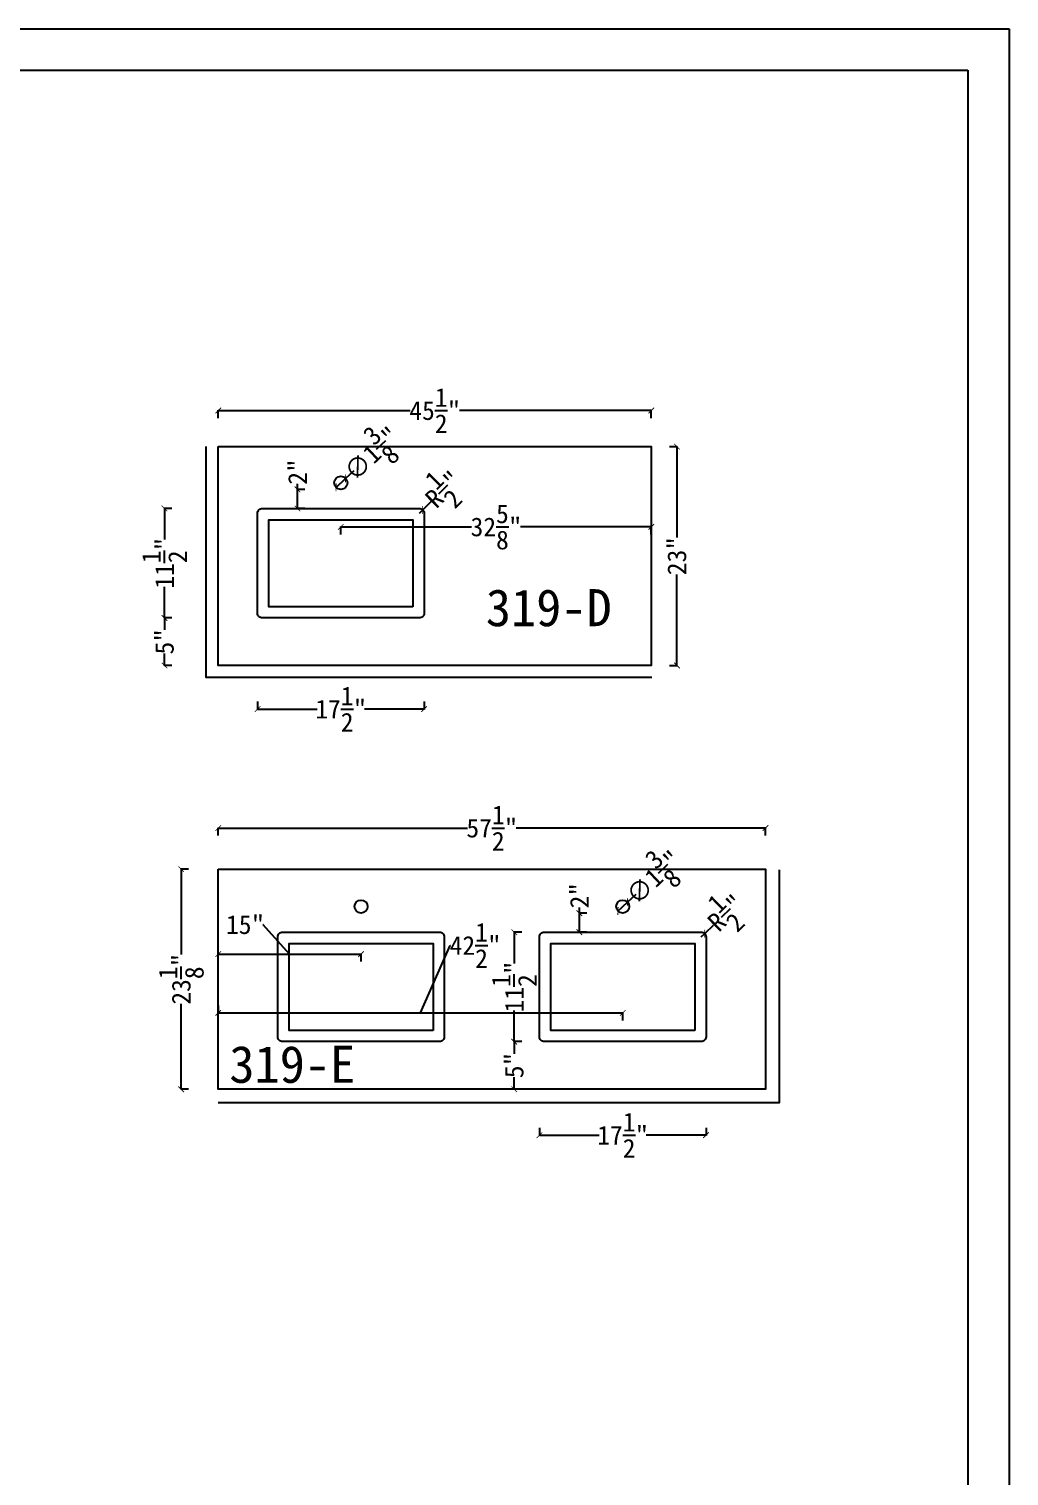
# Model space of a CAD drawing. Header units: millimetres. Extents: x 3183 to 64783, y -8707 to 2293.
# Drawn here: x 23667 to 26283, y -1568 to 2293 of the extents above; entities that cross this region are included whole.
import ezdxf

# ---------------------------------------------------------------- set-up
doc = ezdxf.new("R2010")
doc.units = ezdxf.units.MM
for name, color, linetype in [('大样', 3, 'Continuous'), ('标注', 1, 'Continuous'), ('框', 4, 'Continuous'), ('编号', 6, 'Continuous')]:
    doc.layers.add(name, color=color, linetype=linetype)
doc.styles.add('样式 1', font='NSimSun.ttf')
doc.linetypes.add('ZIGZAG', pattern='A,0.00254,-5.08,[131,ltypeshp.shx,S=5.08,R=0,X=-5.08,Y=0],-10.16,[131,ltypeshp.shx,S=5.08,R=180,X=5.08,Y=0],-5.08', length=20.32254)
doc.dimstyles.new('英寸', dxfattribs={"dimtxt": 50, "dimasz": 15, "dimexe": 1, "dimexo": 0.5, "dimtad": 0, "dimdec": 4, "dimlfac": 0.03937, "dimlunit": 5, "dimtxsty": '样式 1', "dimblk": 'ARCHTICK', "dimcen": 2.5, "dimclrt": 1, "dimadec": 0, "dimazin": 0, "dimtfac": 1, "dimtdec": 4, "dimtmove": 0, "dimatfit": 3, "dimfxl": 20, "dimfxlon": 1, "dimtolj": 1, "dimarcsym": 0})

# ---------------------------------------------------------------- blocks, each defined once
blk = doc.blocks.new('框')
at = {"layer": '框'}
for points in [[(16401.7, -391.7), (26401.7, -391.7), (26401.7, -7391.7), (16401.7, -7391.7)], [(16501.7, -491.7), (26301.7, -491.7), (26301.7, -7291.7), (16501.7, -7291.7)]]:
    blk.add_lwpolyline(points, close=True, dxfattribs=at)
at = {"layer": '框', "style": '样式 1'}
for tag, p in [('制图人：', (20840.1, -6764.8)), ('出图日期：', (22426.6, -6767.5)), ('图号：', (24401.3, -6776.7)), ('工程名称：', (19243.4, -6892.1)), ('车间确认：', (20840.1, -7012.5)), ('出货日期：', (22426.6, -7010.9)), ('工程编号：', (24384.7, -7131.5)), ('位置：', (19243.4, -7239.7)), ('确认：', (20840.1, -7240)), ('单位：', (22426.6, -7248.8))]:
    blk.add_attdef(tag, p, '', height=101.9, dxfattribs=at)
blk = doc.blocks.new('_ArchTick')
at = {"color": 0, "linetype": 'ByBlock', "const_width": 0.15}
blk.add_lwpolyline([(-0.5, -0.5), (0.5, 0.5)], dxfattribs=at)
blk = doc.blocks.new('*D180')
at = {"layer": 'Defpoints', "color": 0, "transparency": 16777216}
for p in [(24383.6, 1064), (24499.2, 1064), (24499.2, 1013.2)]:
    blk.add_point(p, dxfattribs=at)
at = {"layer": '标注', "color": 0, "lineweight": -2, "transparency": 16777216}
for p, q in [((24403.6, 1064), (24382.6, 1064)), ((24383.6, 1064), (24383.6, 1079)), ((24383.6, 1013.2), (24383.6, 1064)), ((24403.6, 1013.2), (24382.6, 1013.2))]:
    blk.add_line(p, q, dxfattribs=at)
at = {"layer": '标注', "color": 0, "lineweight": -2, "transparency": 16777216, "xscale": 15, "yscale": 15, "zscale": 15}
for p, rotation in [((24383.6, 1064), 90), ((24383.6, 1013.2), 270)]:
    blk.add_blockref('_ArchTick', p, dxfattribs=dict(at, rotation=rotation))
at = {"layer": '标注', "color": 1, "transparency": 16777216, "insert": (24383.6, 1110.6), "char_height": 50, "attachment_point": 5, "rotation": 90, "style": '样式 1'}
blk.add_mtext('\\A1;2"', dxfattribs=at)
blk = doc.blocks.new('*D181')
at = {"layer": 'Defpoints', "color": 0, "transparency": 16777216}
for p in [(24512, 1093.4), (24486.5, 1069.5)]:
    blk.add_point(p, dxfattribs=at)
at = {"layer": '标注', "color": 0, "lineweight": -2, "transparency": 16777216}
for p in [(24486.5, 1069.5), (24533.8, 1114)]:
    blk.add_line(p, (24512, 1093.4), dxfattribs=at)
at = {"layer": '标注', "color": 0, "lineweight": -2, "transparency": 16777216, "xscale": 15, "yscale": 15, "zscale": 15}
for p, rotation in [((24486.5, 1069.5), 43.22979644191792), ((24512, 1093.4), 223.2297964419179)]:
    blk.add_blockref('_ArchTick', p, dxfattribs=dict(at, rotation=rotation))
at = {"layer": '标注', "color": 1, "transparency": 16777216, "insert": (24582.1, 1159.4), "char_height": 50, "attachment_point": 5, "rotation": 43.2298, "style": '样式 1'}
blk.add_mtext('\\A1;∅1{\\H1x;\\S3/8;}"', dxfattribs=at)
blk = doc.blocks.new('*D182')
at = {"layer": 'Defpoints', "color": 0, "transparency": 16777216}
for p in [(25136, -66.5), (25251.7, -66.5), (25251.7, -117.3)]:
    blk.add_point(p, dxfattribs=at)
at = {"layer": '标注', "color": 0, "lineweight": -2, "transparency": 16777216}
for p, q in [((25156, -66.5), (25135, -66.5)), ((25136, -66.5), (25136, -51.5)), ((25136, -117.3), (25136, -66.5)), ((25156, -117.3), (25135, -117.3))]:
    blk.add_line(p, q, dxfattribs=at)
at = {"layer": '标注', "color": 0, "lineweight": -2, "transparency": 16777216, "xscale": 15, "yscale": 15, "zscale": 15}
for p, rotation in [((25136, -66.5), 90), ((25136, -117.3), 270)]:
    blk.add_blockref('_ArchTick', p, dxfattribs=dict(at, rotation=rotation))
at = {"layer": '标注', "color": 1, "transparency": 16777216, "insert": (25136, -19.9), "char_height": 50, "attachment_point": 5, "rotation": 90, "style": '样式 1'}
blk.add_mtext('\\A1;2"', dxfattribs=at)
blk = doc.blocks.new('*D183')
at = {"layer": 'Defpoints', "color": 0, "transparency": 16777216}
for p in [(25264.4, -37.1), (25239, -61)]:
    blk.add_point(p, dxfattribs=at)
at = {"layer": '标注', "color": 0, "lineweight": -2, "transparency": 16777216}
for p in [(25239, -61), (25286.3, -16.6)]:
    blk.add_line(p, (25264.4, -37.1), dxfattribs=at)
at = {"layer": '标注', "color": 0, "lineweight": -2, "transparency": 16777216, "xscale": 15, "yscale": 15, "zscale": 15}
for p, rotation in [((25264.4, -37.1), 223.2297964419203), ((25239, -61), 43.22979644192032)]:
    blk.add_blockref('_ArchTick', p, dxfattribs=dict(at, rotation=rotation))
at = {"layer": '标注', "color": 1, "transparency": 16777216, "insert": (25334.6, 28.8), "char_height": 50, "attachment_point": 5, "rotation": 43.2298, "style": '样式 1'}
blk.add_mtext('\\A1;∅1{\\H1x;\\S3/8;}"', dxfattribs=at)
blk = doc.blocks.new('*D208')
at = {"layer": 'Defpoints', "color": 0, "transparency": 16777216}
for p in [(25327.9, 964.1), (24499.2, 721.1), (25327.9, 721.1)]:
    blk.add_point(p, dxfattribs=at)
at = {"layer": '标注', "color": 0, "lineweight": -2, "transparency": 16777216}
for p, q in [((24499.2, 944.1), (24499.2, 965.1)), ((24499.2, 964.1), (24848.3, 964.1)), ((25327.9, 964.1), (24978.9, 964.1)), ((25327.9, 944.1), (25327.9, 965.1))]:
    blk.add_line(p, q, dxfattribs=at)
at = {"layer": '标注', "color": 0, "lineweight": -2, "transparency": 16777216, "xscale": 15, "yscale": 15, "zscale": 15, "rotation": 180}
blk.add_blockref('_ArchTick', (24499.2, 964.1), dxfattribs=at)
at = {"layer": '标注', "color": 0, "lineweight": -2, "transparency": 16777216, "xscale": 15, "yscale": 15, "zscale": 15}
blk.add_blockref('_ArchTick', (25327.9, 964.1), dxfattribs=at)
at = {"layer": '标注', "color": 1, "transparency": 16777216, "insert": (24913.6, 964.1), "char_height": 50, "attachment_point": 5, "style": '样式 1'}
blk.add_mtext('\\A1;32{\\H1x;\\S5/8;}"', dxfattribs=at)
blk = doc.blocks.new('*D209')
at = {"layer": 'Defpoints', "color": 0, "transparency": 16777216}
for p in [(24277, 831.3), (24721.5, 831.3), (24721.5, 477.9)]:
    blk.add_point(p, dxfattribs=at)
at = {"layer": '标注', "color": 0, "lineweight": -2, "transparency": 16777216}
for p, q in [((24277, 497.9), (24277, 476.9)), ((24277, 477.9), (24436.3, 477.9)), ((24721.5, 477.9), (24562.2, 477.9)), ((24721.5, 497.9), (24721.5, 476.9))]:
    blk.add_line(p, q, dxfattribs=at)
at = {"layer": '标注', "color": 0, "lineweight": -2, "transparency": 16777216, "xscale": 15, "yscale": 15, "zscale": 15, "rotation": 180}
blk.add_blockref('_ArchTick', (24277, 477.9), dxfattribs=at)
at = {"layer": '标注', "color": 0, "lineweight": -2, "transparency": 16777216, "xscale": 15, "yscale": 15, "zscale": 15}
blk.add_blockref('_ArchTick', (24721.5, 477.9), dxfattribs=at)
at = {"layer": '标注', "color": 1, "transparency": 16777216, "insert": (24499.2, 477.9), "char_height": 50, "attachment_point": 5, "style": '样式 1'}
blk.add_mtext('\\A1;17{\\H1x;\\S1/2;}"', dxfattribs=at)
blk = doc.blocks.new('*D210')
at = {"layer": 'Defpoints', "color": 0, "transparency": 16777216}
for p in [(24028.6, 1013.2), (24341.9, 1013.2), (24341.9, 721.1)]:
    blk.add_point(p, dxfattribs=at)
at = {"layer": '标注', "color": 0, "lineweight": -2, "transparency": 16777216}
for p, q in [((24048.6, 1013.2), (24027.6, 1013.2)), ((24028.6, 1013.2), (24028.6, 930.1)), ((24028.6, 721.1), (24028.6, 804.2)), ((24048.6, 721.1), (24027.6, 721.1))]:
    blk.add_line(p, q, dxfattribs=at)
at = {"layer": '标注', "color": 0, "lineweight": -2, "transparency": 16777216, "xscale": 15, "yscale": 15, "zscale": 15}
for p, rotation in [((24028.6, 1013.2), 90), ((24028.6, 721.1), 270)]:
    blk.add_blockref('_ArchTick', p, dxfattribs=dict(at, rotation=rotation))
at = {"layer": '标注', "color": 1, "transparency": 16777216, "insert": (24028.6, 867.2), "char_height": 50, "attachment_point": 5, "rotation": 90, "style": '样式 1'}
blk.add_mtext('\\A1;11{\\H1x;\\S1/2;}"', dxfattribs=at)
blk = doc.blocks.new('*D211')
at = {"layer": 'Defpoints', "color": 0, "transparency": 16777216}
for p in [(24411.8, 721.1), (24028.6, 594.1), (24411.8, 594.1)]:
    blk.add_point(p, dxfattribs=at)
at = {"layer": '标注', "color": 0, "lineweight": -2, "transparency": 16777216}
for p, q in [((24048.6, 721.1), (24027.6, 721.1)), ((24028.6, 721.1), (24028.6, 689)), ((24028.6, 594.1), (24028.6, 626.2)), ((24048.6, 594.1), (24027.6, 594.1))]:
    blk.add_line(p, q, dxfattribs=at)
at = {"layer": '标注', "color": 0, "lineweight": -2, "transparency": 16777216, "xscale": 15, "yscale": 15, "zscale": 15}
for p, rotation in [((24028.6, 721.1), 90), ((24028.6, 594.1), 270)]:
    blk.add_blockref('_ArchTick', p, dxfattribs=dict(at, rotation=rotation))
at = {"layer": '标注', "color": 1, "transparency": 16777216, "insert": (24028.6, 657.6), "char_height": 50, "attachment_point": 5, "rotation": 90, "style": '样式 1'}
blk.add_mtext('\\A1;5"', dxfattribs=at)
blk = doc.blocks.new('*D212')
at = {"layer": 'Defpoints', "color": 0, "transparency": 16777216}
for p in [(25327.9, 1274.4), (24172.2, 1178.3), (25327.9, 1178.3)]:
    blk.add_point(p, dxfattribs=at)
at = {"layer": '标注', "color": 0, "lineweight": -2, "transparency": 16777216}
for p, q in [((24172.2, 1254.4), (24172.2, 1275.4)), ((24172.2, 1274.4), (24684.4, 1274.4)), ((25327.9, 1274.4), (24815.8, 1274.4)), ((25327.9, 1254.4), (25327.9, 1275.4))]:
    blk.add_line(p, q, dxfattribs=at)
at = {"layer": '标注', "color": 0, "lineweight": -2, "transparency": 16777216, "xscale": 15, "yscale": 15, "zscale": 15, "rotation": 180}
blk.add_blockref('_ArchTick', (24172.2, 1274.4), dxfattribs=at)
at = {"layer": '标注', "color": 0, "lineweight": -2, "transparency": 16777216, "xscale": 15, "yscale": 15, "zscale": 15}
blk.add_blockref('_ArchTick', (25327.9, 1274.4), dxfattribs=at)
at = {"layer": '标注', "color": 1, "transparency": 16777216, "insert": (24750.1, 1274.4), "char_height": 50, "attachment_point": 5, "style": '样式 1'}
blk.add_mtext('\\A1;45{\\H1x;\\S1/2;}"', dxfattribs=at)
blk = doc.blocks.new('*D213')
at = {"layer": 'Defpoints', "color": 0, "transparency": 16777216}
for p in [(25234.6, 1178.3), (25234.6, 594.1), (25396.4, 594.1)]:
    blk.add_point(p, dxfattribs=at)
at = {"layer": '标注', "color": 0, "lineweight": -2, "transparency": 16777216}
for p, q in [((25376.4, 1178.3), (25397.4, 1178.3)), ((25396.4, 1178.3), (25396.4, 935.7)), ((25396.4, 594.1), (25396.4, 836.7)), ((25376.4, 594.1), (25397.4, 594.1))]:
    blk.add_line(p, q, dxfattribs=at)
at = {"layer": '标注', "color": 0, "lineweight": -2, "transparency": 16777216, "xscale": 15, "yscale": 15, "zscale": 15}
for p, rotation in [((25396.4, 1178.3), 90), ((25396.4, 594.1), 270)]:
    blk.add_blockref('_ArchTick', p, dxfattribs=dict(at, rotation=rotation))
at = {"layer": '标注', "color": 1, "transparency": 16777216, "insert": (25396.4, 886.2), "char_height": 50, "attachment_point": 5, "rotation": 90, "style": '样式 1'}
blk.add_mtext('\\A1;23"', dxfattribs=at)
blk = doc.blocks.new('*D217')
at = {"layer": 'Defpoints', "color": 0, "transparency": 16777216}
for p in [(25632.7, 160.5), (24172.2, 50.9), (25632.7, 50.9)]:
    blk.add_point(p, dxfattribs=at)
at = {"layer": '标注', "color": 0, "lineweight": -2, "transparency": 16777216}
for p, q in [((24172.2, 140.5), (24172.2, 161.5)), ((24172.2, 160.5), (24837.6, 160.5)), ((25632.7, 160.5), (24967.3, 160.5)), ((25632.7, 140.5), (25632.7, 161.5))]:
    blk.add_line(p, q, dxfattribs=at)
at = {"layer": '标注', "color": 0, "lineweight": -2, "transparency": 16777216, "xscale": 15, "yscale": 15, "zscale": 15, "rotation": 180}
blk.add_blockref('_ArchTick', (24172.2, 160.5), dxfattribs=at)
at = {"layer": '标注', "color": 0, "lineweight": -2, "transparency": 16777216, "xscale": 15, "yscale": 15, "zscale": 15}
blk.add_blockref('_ArchTick', (25632.7, 160.5), dxfattribs=at)
at = {"layer": '标注', "color": 1, "transparency": 16777216, "insert": (24902.5, 160.5), "char_height": 50, "attachment_point": 5, "style": '样式 1'}
blk.add_mtext('\\A1;57{\\H1x;\\S1/2;}"', dxfattribs=at)
blk = doc.blocks.new('*D218')
at = {"layer": 'Defpoints', "color": 0, "transparency": 16777216}
for p in [(24172.2, 50.9), (24073.1, -536.4), (24172.2, -536.4)]:
    blk.add_point(p, dxfattribs=at)
at = {"layer": '标注', "color": 0, "lineweight": -2, "transparency": 16777216}
for p, q in [((24093.1, 50.9), (24072.1, 50.9)), ((24073.1, 50.9), (24073.1, -177.2)), ((24073.1, -536.4), (24073.1, -308.3)), ((24093.1, -536.4), (24072.1, -536.4))]:
    blk.add_line(p, q, dxfattribs=at)
at = {"layer": '标注', "color": 0, "lineweight": -2, "transparency": 16777216, "xscale": 15, "yscale": 15, "zscale": 15}
for p, rotation in [((24073.1, 50.9), 90), ((24073.1, -536.4), 270)]:
    blk.add_blockref('_ArchTick', p, dxfattribs=dict(at, rotation=rotation))
at = {"layer": '标注', "color": 1, "transparency": 16777216, "insert": (24073.1, -242.7), "char_height": 50, "attachment_point": 5, "rotation": 90, "style": '样式 1'}
blk.add_mtext('\\A1;23{\\H1x;\\S1/8;}"', dxfattribs=at)
blk = doc.blocks.new('*D219')
at = {"layer": 'Defpoints', "color": 0, "transparency": 16777216}
for p in [(24717.8, 1009.4), (24708.8, 1000.5)]:
    blk.add_point(p, dxfattribs=at)
at = {"layer": '标注', "color": 0, "lineweight": -2, "transparency": 16777216}
for p in [(24708.8, 1000.5), (24739.1, 1030.6)]:
    blk.add_line(p, (24717.8, 1009.4), dxfattribs=at)
at = {"layer": '标注', "color": 0, "lineweight": -2, "transparency": 16777216, "xscale": 15, "yscale": 15, "zscale": 15, "rotation": 224.761069507985}
blk.add_blockref('_ArchTick', (24717.8, 1009.4), dxfattribs=at)
at = {"layer": '标注', "color": 1, "transparency": 16777216, "insert": (24773.2, 1064.3), "char_height": 50, "attachment_point": 5, "rotation": 44.7611, "style": '样式 1'}
blk.add_mtext('\\A1;R{\\H1x;\\S1/2;}"', dxfattribs=at)
blk = doc.blocks.new('*D220')
at = {"layer": 'Defpoints', "color": 0, "transparency": 16777216}
for p in [(24172.2, -178.7), (24553.2, -175.8), (24553.2, -409.4)]:
    blk.add_point(p, dxfattribs=at)
at = {"layer": '标注', "color": 0, "lineweight": -2, "transparency": 16777216}
for p, q in [((24292.4, -97.6), (24291.2, -97.6)), ((24362.7, -175.8), (24292.4, -97.6)), ((24172.2, -178.2), (24172.2, -174.8)), ((24172.2, -175.8), (24553.2, -175.8)), ((24553.2, -195.8), (24553.2, -174.8))]:
    blk.add_line(p, q, dxfattribs=at)
at = {"layer": '标注', "color": 0, "lineweight": -2, "transparency": 16777216, "xscale": 15, "yscale": 15, "zscale": 15, "rotation": 180}
blk.add_blockref('_ArchTick', (24172.2, -175.8), dxfattribs=at)
at = {"layer": '标注', "color": 0, "lineweight": -2, "transparency": 16777216, "xscale": 15, "yscale": 15, "zscale": 15}
blk.add_blockref('_ArchTick', (24553.2, -175.8), dxfattribs=at)
at = {"layer": '标注', "color": 1, "transparency": 16777216, "insert": (24243.9, -97.6), "char_height": 50, "attachment_point": 5, "style": '样式 1'}
blk.add_mtext('\\A1;15"', dxfattribs=at)
blk = doc.blocks.new('*D221')
at = {"layer": 'Defpoints', "color": 0, "transparency": 16777216}
for p in [(24172.2, -288.8), (25251.7, -332.8), (25251.7, -409.4)]:
    blk.add_point(p, dxfattribs=at)
at = {"layer": '标注', "color": 0, "lineweight": -2, "transparency": 16777216}
for p, q in [((24712, -332.8), (24790.8, -152.7)), ((24790.8, -152.7), (24792.1, -152.7)), ((24172.2, -312.8), (24172.2, -333.8)), ((24172.2, -332.8), (25251.7, -332.8)), ((25251.7, -352.8), (25251.7, -331.8))]:
    blk.add_line(p, q, dxfattribs=at)
at = {"layer": '标注', "color": 0, "lineweight": -2, "transparency": 16777216, "xscale": 15, "yscale": 15, "zscale": 15, "rotation": 180}
blk.add_blockref('_ArchTick', (24172.2, -332.8), dxfattribs=at)
at = {"layer": '标注', "color": 0, "lineweight": -2, "transparency": 16777216, "xscale": 15, "yscale": 15, "zscale": 15}
blk.add_blockref('_ArchTick', (25251.7, -332.8), dxfattribs=at)
at = {"layer": '标注', "color": 1, "transparency": 16777216, "insert": (24857.8, -152.7), "char_height": 50, "attachment_point": 5, "style": '样式 1'}
blk.add_mtext('\\A1;42{\\H1x;\\S1/2;}"', dxfattribs=at)
blk = doc.blocks.new('*D222')
at = {"layer": 'Defpoints', "color": 0, "transparency": 16777216}
for p in [(24962.1, -117.3), (25084, -117.3), (25084, -409.4)]:
    blk.add_point(p, dxfattribs=at)
at = {"layer": '标注', "color": 0, "lineweight": -2, "transparency": 16777216}
for p, q in [((24982.1, -117.3), (24961.1, -117.3)), ((24962.1, -117.3), (24962.1, -200.5)), ((24962.1, -409.4), (24962.1, -326.3)), ((24982.1, -409.4), (24961.1, -409.4))]:
    blk.add_line(p, q, dxfattribs=at)
at = {"layer": '标注', "color": 0, "lineweight": -2, "transparency": 16777216, "xscale": 15, "yscale": 15, "zscale": 15}
for p, rotation in [((24962.1, -117.3), 90), ((24962.1, -409.4), 270)]:
    blk.add_blockref('_ArchTick', p, dxfattribs=dict(at, rotation=rotation))
at = {"layer": '标注', "color": 1, "transparency": 16777216, "insert": (24962.1, -263.4), "char_height": 50, "attachment_point": 5, "rotation": 90, "style": '样式 1'}
blk.add_mtext('\\A1;11{\\H1x;\\S1/2;}"', dxfattribs=at)
blk = doc.blocks.new('*D223')
at = {"layer": 'Defpoints', "color": 0, "transparency": 16777216}
for p in [(25084, -409.4), (24962.1, -536.4), (25084, -536.4)]:
    blk.add_point(p, dxfattribs=at)
at = {"layer": '标注', "color": 0, "lineweight": -2, "transparency": 16777216}
for p, q in [((24982.1, -409.4), (24961.1, -409.4)), ((24962.1, -409.4), (24962.1, -441.6)), ((24982.1, -536.4), (24961.1, -536.4)), ((24962.1, -536.4), (24962.1, -504.3))]:
    blk.add_line(p, q, dxfattribs=at)
at = {"layer": '标注', "color": 0, "lineweight": -2, "transparency": 16777216, "xscale": 15, "yscale": 15, "zscale": 15}
for p, rotation in [((24962.1, -409.4), 90), ((24962.1, -536.4), 270)]:
    blk.add_blockref('_ArchTick', p, dxfattribs=dict(at, rotation=rotation))
at = {"layer": '标注', "color": 1, "transparency": 16777216, "insert": (24962.1, -472.9), "char_height": 50, "attachment_point": 5, "rotation": 90, "style": '样式 1'}
blk.add_mtext('\\A1;5"', dxfattribs=at)
blk = doc.blocks.new('*D224')
at = {"layer": 'Defpoints', "color": 0, "transparency": 16777216}
for p in [(25029.5, -182.8), (25474, -182.8), (25474, -659)]:
    blk.add_point(p, dxfattribs=at)
at = {"layer": '标注', "color": 0, "lineweight": -2, "transparency": 16777216}
for p, q in [((25029.5, -639), (25029.5, -660)), ((25474, -639), (25474, -660)), ((25029.5, -659), (25188.8, -659)), ((25474, -659), (25314.6, -659))]:
    blk.add_line(p, q, dxfattribs=at)
at = {"layer": '标注', "color": 0, "lineweight": -2, "transparency": 16777216, "xscale": 15, "yscale": 15, "zscale": 15, "rotation": 180}
blk.add_blockref('_ArchTick', (25029.5, -659), dxfattribs=at)
at = {"layer": '标注', "color": 0, "lineweight": -2, "transparency": 16777216, "xscale": 15, "yscale": 15, "zscale": 15}
blk.add_blockref('_ArchTick', (25474, -659), dxfattribs=at)
at = {"layer": '标注', "color": 1, "transparency": 16777216, "insert": (25251.7, -659), "char_height": 50, "attachment_point": 5, "style": '样式 1'}
blk.add_mtext('\\A1;17{\\H1x;\\S1/2;}"', dxfattribs=at)
blk = doc.blocks.new('*D225')
at = {"layer": 'Defpoints', "color": 0, "transparency": 16777216}
for p in [(25461.3, -130), (25470.4, -121.2)]:
    blk.add_point(p, dxfattribs=at)
at = {"layer": '标注', "color": 0, "lineweight": -2, "transparency": 16777216}
for p in [(25492.9, -99.2), (25461.3, -130)]:
    blk.add_line(p, (25470.4, -121.2), dxfattribs=at)
at = {"layer": '标注', "color": 0, "lineweight": -2, "transparency": 16777216, "xscale": 15, "yscale": 15, "zscale": 15, "rotation": 224.3066316567568}
blk.add_blockref('_ArchTick', (25470.4, -121.2), dxfattribs=at)
at = {"layer": '标注', "color": 1, "transparency": 16777216, "insert": (25527.2, -65.7), "char_height": 50, "attachment_point": 5, "rotation": 44.3066, "style": '样式 1'}
blk.add_mtext('\\A1;R{\\H1x;\\S1/2;}"', dxfattribs=at)

msp = doc.modelspace()

# ---------------------------------------------------------------- linework, layer by layer
for points in [[(24172.22217, 1178.30084), (25327.92217, 1178.30084), (25327.92217, 594.10084), (24172.22217, 594.10084)], [(24172.22217, 50.94865), (25632.72217, 50.94865), (25632.72217, -536.42635), (24172.22217, -536.42635)]]:
    msp.add_lwpolyline(points, close=True)
for points in [[(24708.79717, 721.10084), (24289.69717, 721.10084, -0.4142135624), (24276.99717, 733.80084), (24276.99717, 1000.50084, -0.4142135624), (24289.69717, 1013.20084), (24708.79717, 1013.20084, -0.4142135624), (24721.49717, 1000.50084), (24721.49717, 733.80084, -0.4142135624)], [(24762.77217, -409.42635), (24343.67217, -409.42635, -0.4142135624), (24330.97217, -396.72635), (24330.97217, -130.02635, -0.4142135624), (24343.67217, -117.32635), (24762.77217, -117.32635, -0.4142135624), (24775.47217, -130.02635), (24775.47217, -396.72635, -0.4142135624)], [(25461.27217, -409.42635), (25042.17217, -409.42635, -0.4142135624), (25029.47217, -396.72635), (25029.47217, -130.02635, -0.4142135624), (25042.17217, -117.32635), (25461.27217, -117.32635, -0.4142135624), (25473.97217, -130.02635), (25473.97217, -396.72635, -0.4142135624)]]:
    msp.add_lwpolyline(points, format="xyb", close=True)
for centre in [(24499.24717, 1081.46334), (24553.22217, -49.06385), (25251.72217, -49.06385)]:
    msp.add_circle(centre, 17.4625)
at = {"layer": '大样', "linetype": 'ZIGZAG', "ltscale": 5}
for points in [[(24138.72693, 1178.30084), (24138.72693, 563.3862), (25329.01701, 563.3862)], [(24172.22217, -571.56256), (25669.73372, -571.56256), (25669.73372, 49.32775)]]:
    msp.add_lwpolyline(points, dxfattribs=at)
for points in [[(24691.49717, 751.10084), (24306.99717, 751.10084), (24306.99717, 983.20084), (24691.49717, 983.20084)], [(24745.47217, -379.42635), (24360.97217, -379.42635), (24360.97217, -147.32635), (24745.47217, -147.32635)], [(25443.97217, -379.42635), (25059.47217, -379.42635), (25059.47217, -147.32635), (25443.97217, -147.32635)]]:
    msp.add_lwpolyline(points, close=True, dxfattribs=at)

# ---------------------------------------------------------------- block references
at = {"layer": '框', "xscale": 1.1, "yscale": 1.1, "zscale": 1.1, "rotation": 270}
msp.add_blockref('框', (26713.73076, 20334.46211), dxfattribs=at)

# ---------------------------------------------------------------- texts
at = {"layer": '编号', "style": '样式 1'}
for s, p in [('319-D', (24886.27789, 699.11352)), ('319-E', (24201.69548, -519.24147))]:
    msp.add_text(s, height=98.784974, dxfattribs=at).set_placement(p)

# ---------------------------------------------------------------- dimensions: what is measured, and where the dimension line sits
at = {"layer": '标注'}
for base, p1, p2, picture, middle in [((25327.92217, 1274.41884), (24172.22217, 1178.30084), (25327.92217, 1178.30084), '*D212', (24750.07217, 1274.41884)), ((25327.92217, 964.05882), (24499.24717, 721.10084), (25327.92217, 721.10084), '*D208', (24913.58467, 964.05882)), ((24721.49717, 477.93052), (24276.99717, 831.29577), (24721.49717, 831.29577), '*D209', (24499.24717, 477.93052)), ((25632.72217, 160.54892), (24172.22217, 50.94865), (25632.72217, 50.94865), '*D217', (24902.47217, 160.54892)), ((25473.97217, -658.95085), (25029.47217, -182.8009), (25473.97217, -182.8009), '*D224', (25251.72217, -658.95085))]:
    dim = msp.add_linear_dim(base=base, p1=p1, p2=p2, dimstyle='英寸', override={"dimpost": '"'}, dxfattribs=at)
    dim.commit()
    dim.dimension.update_dxf_attribs({"geometry": picture, "text_midpoint": middle})
for p1, p2, picture, middle in [((24486.52378, 1069.50282), (24511.97057, 1093.42386), '*D181', (24582.11225, 1159.35996)), ((25238.99878, -61.02437), (25264.44557, -37.10333), '*D183', (25334.58725, 28.83277))]:
    dim = msp.add_diameter_dim_2p(p1=p1, p2=p2, dimstyle='英寸', override={"dimpost": '"'}, dxfattribs=at)
    dim.commit()
    dim.dimension.update_dxf_attribs({"geometry": picture, "text_midpoint": middle})
for base, p1, p2, picture, middle in [((25396.36942, 594.10084), (25234.56398, 1178.30084), (25234.56398, 594.10084), '*D213', (25396.36942, 886.20084)), ((24383.55027, 1064.00084), (24499.24717, 1013.20084), (24499.24717, 1064.00084), '*D180', (24383.55027, 1110.63143)), ((24028.58214, 1013.20084), (24341.93766, 721.10084), (24341.93766, 1013.20084), '*D210', (24028.58214, 867.15084)), ((24028.58214, 594.10084), (24411.82325, 721.10084), (24411.82325, 594.10084), '*D211', (24028.58214, 657.60084)), ((24073.05187, -536.42635), (24172.22217, 50.94865), (24172.22217, -536.42635), '*D218', (24073.05187, -242.73885)), ((25136.02527, -66.52635), (25251.72217, -117.32635), (25251.72217, -66.52635), '*D182', (25136.02527, -19.89577)), ((24962.07741, -117.32635), (25083.96216, -409.42635), (25083.96216, -117.32635), '*D222', (24962.07741, -263.37635)), ((24962.07741, -536.42635), (25083.96216, -409.42635), (25083.96216, -536.42635), '*D223', (24962.07741, -472.92635))]:
    dim = msp.add_linear_dim(base=base, p1=p1, p2=p2, angle=90, dimstyle='英寸', override={"dimpost": '"'}, dxfattribs=at)
    dim.commit()
    dim.dimension.update_dxf_attribs({"geometry": picture, "text_midpoint": middle})
dim = msp.add_radius_dim(center=(24708.79717, 1000.50084), mpoint=(24717.8148, 1009.44357), dimstyle='英寸', override={"dimpost": '"'}, dxfattribs=at)
dim.commit()
dim.dimension.update_dxf_attribs({"geometry": '*D219', "text_midpoint": (24773.17832, 1064.34726)})
dim = msp.add_radius_dim(center=(25461.27217, -130.02635), mpoint=(25470.36044, -121.15543), dimstyle='英寸', override={"dimpost": '"'}, dxfattribs=at)
dim.commit()
dim.dimension.update_dxf_attribs({"geometry": '*D225', "text_midpoint": (25527.20404, -65.67124), "dimtype": 164})
for base, p1, p2, picture, middle in [((24553.22217, -175.84549), (24172.22217, -178.72192), (24553.22217, -409.42635), '*D220', (24290.55868, -97.64549)), ((25251.72217, -332.84679), (24172.22217, -288.76838), (25251.72217, -409.42635), '*D221', (24792.70497, -152.74493))]:
    dim = msp.add_linear_dim(base=base, p1=p1, p2=p2, dimstyle='英寸', override={"dimpost": '"', "dimtmove": 1}, dxfattribs=at)
    dim.commit()
    dim.dimension.update_dxf_attribs({"geometry": picture, "text_midpoint": middle, "dimtype": 160})

doc.saveas('drawing.dxf')
